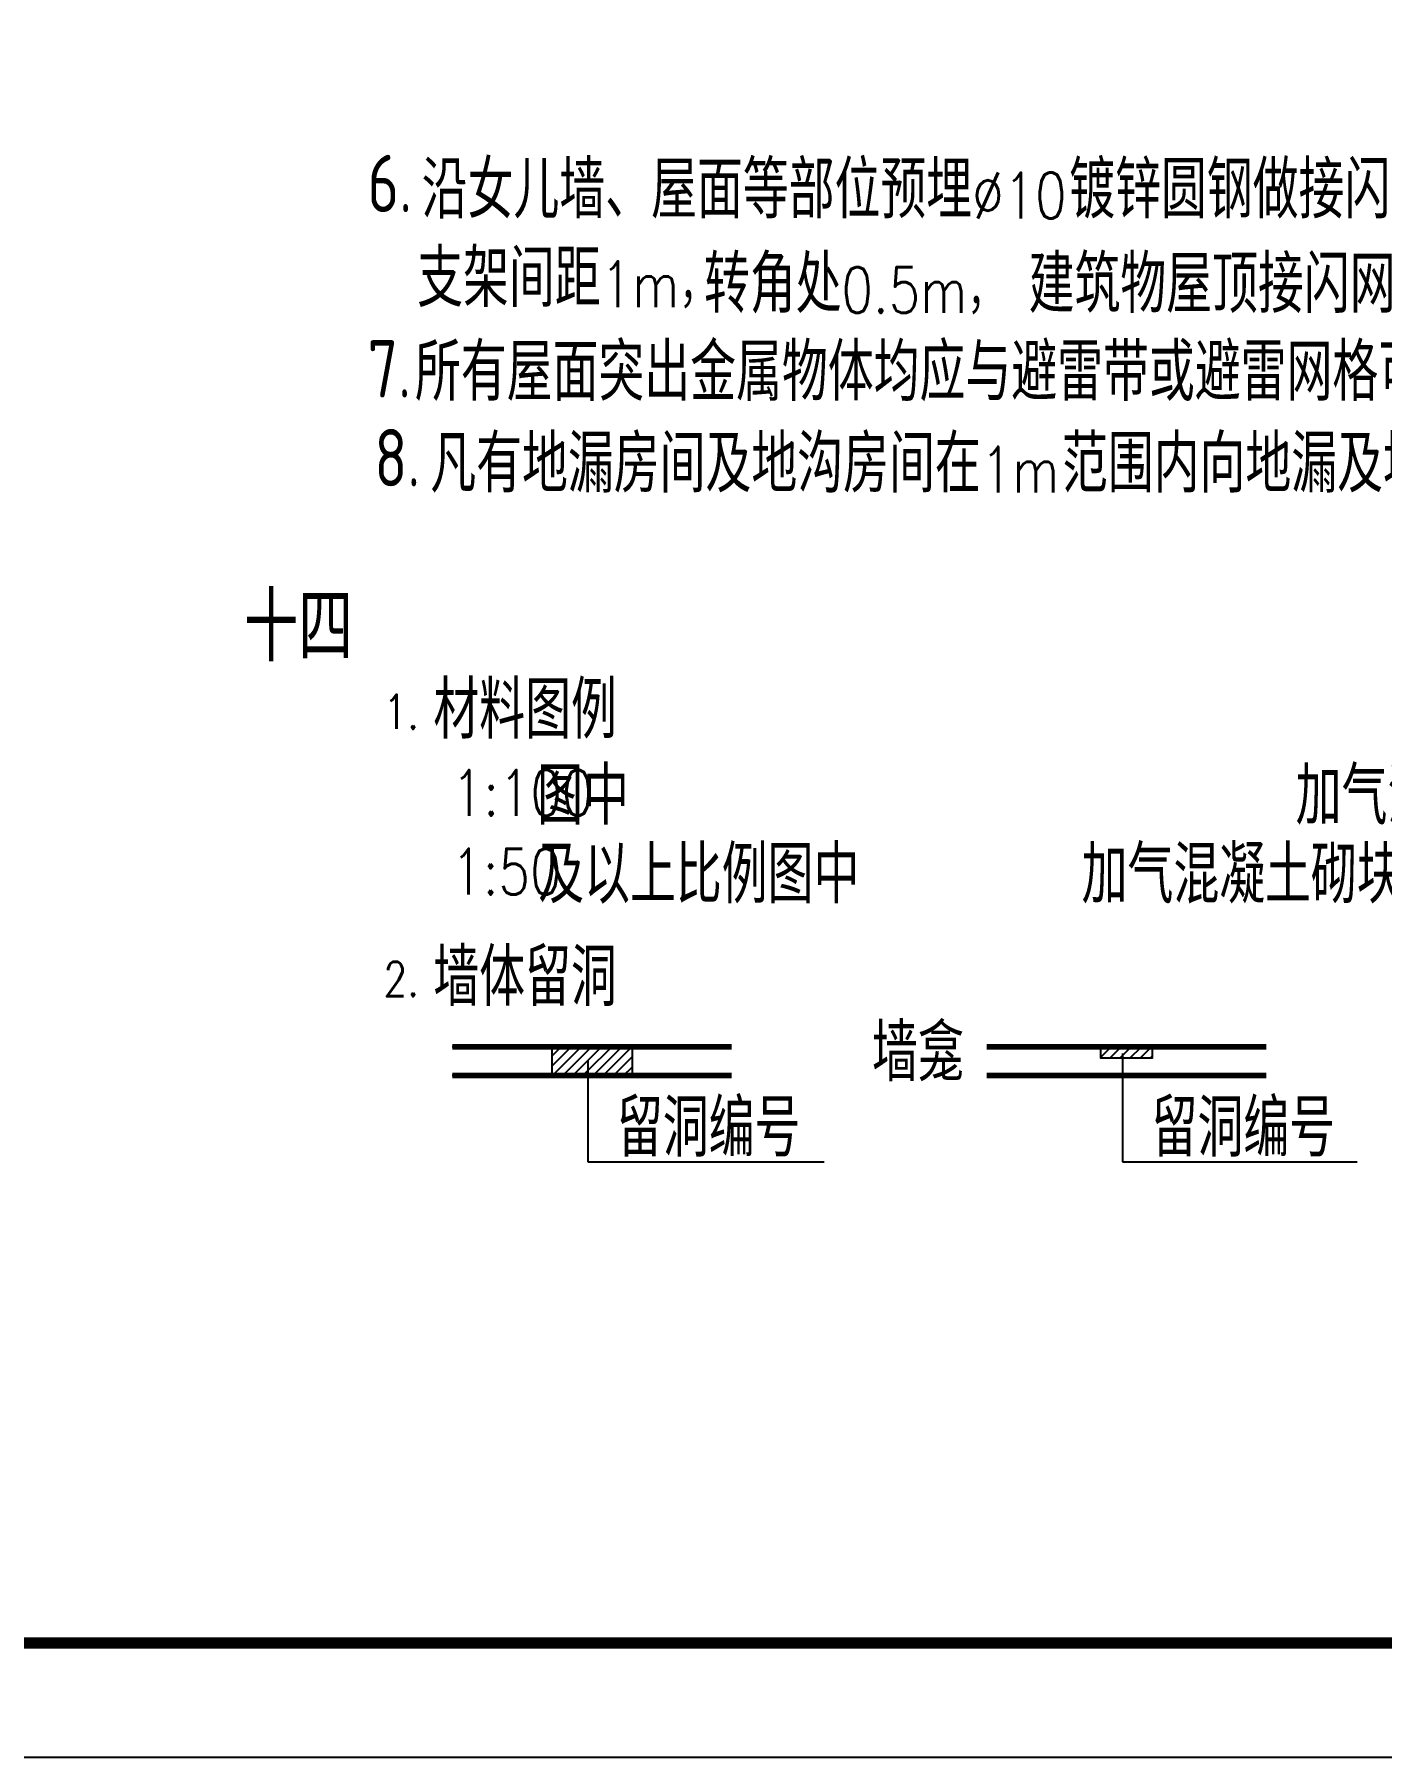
# Model space of a CAD drawing. Extents: x 458975 to 585950, y -118893 to 21149.
# Drawn here: x 503528 to 515274, y -20851 to -5820 of the extents above; entities that cross this region are included whole.
import ezdxf

# ---------------------------------------------------------------- set-up
doc = ezdxf.new("R2010")
doc.units = 0
doc.header["$LTSCALE"] = 1000
doc.header["$MEASUREMENT"] = 0
for name, color, linetype in [('AXIS', 3, 'CONTINUOUS'), ('PUB_TEXT', 7, 'CONTINUOUS'), ('PUB_TITLE', 4, 'CONTINUOUS'), ('PUB_WALL', 255, 'CONTINUOUS'), ('WALL', 151, 'CONTINUOUS'), ('暖通', 52, 'CONTINUOUS'), ('暖通留洞', 6, 'CONTINUOUS'), ('照明', 3, 'CONTINUOUS')]:
    doc.layers.add(name, color=color, linetype=linetype)
doc.styles.add('-HZTXTSIMPLEX', font='SIMPLEX.shx', dxfattribs={"width": 0.8, "bigfont": 'HZTXT.shx'})
doc.styles.add('_HZTXT', font='txt.shx', dxfattribs={"width": 0.8, "bigfont": 'HZTXT.shx'})
doc.styles.add('Hztxt', font='tssdeng.shx', dxfattribs={"width": 0.7, "bigfont": 'hztxt.shx'})

msp = doc.modelspace()

# ---------------------------------------------------------------- hatches: boundary and pattern name
at = {"layer": '暖通留洞'}
h = msp.add_hatch(dxfattribs=at)
h.set_pattern_fill('ANSI31', color=256, scale=500, style=0)
h.set_pattern_definition([(45, (-167563.755, 39907.02), (-44.194174, 44.194174), [])])
h.paths.add_polyline_path([(513275.7, -14751.1), (513275.7, -14651.1), (512825.7, -14651.1), (512825.7, -14751.1)])

# ---------------------------------------------------------------- linework, layer by layer
at = {"layer": 'AXIS'}
for p, q in [((513016, -14708.2), (513016, -15653.4)), ((508311.6, -14901.1), (508350.8, -14861.9)), ((508354, -14773.4), (508354, -15653.4)), ((508354, -15653.4), (510413.3, -15653.4)), ((513016, -15653.4), (515062.9, -15653.4))]:
    msp.add_line(p, q, dxfattribs=at)
at = {"layer": 'PUB_TITLE'}
msp.add_lwpolyline([(458975.5, -20851.1), (458975.5, 21148.9), (533275.5, 21148.9), (533275.5, -20851.1)], close=True, dxfattribs=at)
at = {"layer": 'PUB_TITLE', "const_width": 100}
msp.add_lwpolyline([(461475.5, -19851.1), (532275.5, -19851.1), (532275.5, 20148.9), (461475.5, 20148.9)], close=True, dxfattribs=at)
at = {"layer": 'PUB_WALL'}
for p, q in [((509606.6, -14651.1), (507170.7, -14651.1)), ((514268.6, -14651.1), (511832.7, -14651.1)), ((509606.6, -14901.1), (507170.7, -14901.1)), ((514268.6, -14901.1), (511832.7, -14901.1))]:
    msp.add_line(p, q, dxfattribs=at)
at = {"layer": 'PUB_WALL', "const_width": 50}
for points in [[(507170.7, -14651.1), (509606.6, -14651.1)], [(511832.7, -14651.1), (514268.6, -14651.1)], [(507170.7, -14901.1), (509606.6, -14901.1)], [(511832.7, -14901.1), (514268.6, -14901.1)]]:
    msp.add_lwpolyline(points, dxfattribs=at)
at = {"layer": 'WALL'}
for p, q in [((511832.7, -14651.1), (514268.6, -14651.1)), ((511832.7, -14901.1), (514268.6, -14901.1))]:
    msp.add_line(p, q, dxfattribs=at)
at = {"layer": '暖通'}
msp.add_line((508665.1, -14901.1), (508738.7, -14827.6), dxfattribs=at)
at = {"layer": '暖通留洞'}
for p, q in [((508038.7, -14651.1), (508038.7, -14901.1)), ((508038.7, -14820.5), (508208, -14651.1)), ((508038.7, -14732.1), (508119.6, -14651.1)), ((508046.4, -14901.1), (508296.4, -14651.1)), ((508134.8, -14901.1), (508384.8, -14651.1)), ((508223.2, -14901.1), (508473.2, -14651.1)), ((508350.8, -14861.9), (508561.6, -14651.1)), ((508400, -14901.1), (508650, -14651.1)), ((508488.4, -14901.1), (508738.4, -14651.1)), ((508738.7, -14651.1), (508738.7, -14901.1)), ((508576.8, -14901.1), (508738.7, -14739.2))]:
    msp.add_line(p, q, dxfattribs=at)
at = {"layer": '照明'}
msp.add_lwpolyline([(512825.7, -14651.1), (513275.7, -14651.1), (513275.7, -14751.1), (512825.7, -14751.1)], close=True, dxfattribs=at)

# ---------------------------------------------------------------- texts
at = {"layer": 'PUB_TEXT', "width": 0.8}
for s, height, style, p in [('6.', 500, 'Hztxt', (506432.1, -7369.3)), ('沿女儿墙、屋面等部位预埋', 500, 'Hztxt', (506905, -7424.5)), ('镀锌圆钢做接闪网支架，支架伸出女儿墙', 500, 'Hztxt', (512551.2, -7424.5)), ('%%C10', 400, '-HZTXTSIMPLEX', (511705, -7424.5)), ('支架间距', 500, 'Hztxt', (506865.6, -8197.4)), ('1m，', 400, '-HZTXTSIMPLEX', (508465.6, -8197.4)), ('转角处', 500, 'Hztxt', (509366.2, -8248.6)), ('建筑物屋顶接闪网均采用', 500, 'Hztxt', (512197, -8248.6)), ('0.5m，', 400, '-HZTXTSIMPLEX', (510566.2, -8248.6)), ('7.', 500, 'Hztxt', (506432.2, -8985.9)), ('所有屋面突出金属物体均应与避雷带或避雷网格可靠连接', 500, 'Hztxt', (506846.2, -9015.9)), ('8.', 500, 'Hztxt', (506492, -9761.6)), ('凡有地漏房间及地沟房间在', 500, 'Hztxt', (506979.8, -9815.9)), ('范围内向地漏及地沟找坡，坡度为', 500, 'Hztxt', (512487.5, -9815.9)), ('1m', 400, '-HZTXTSIMPLEX', (511779.8, -9815.9)), ('十四', 593.63, '_HZTXT', (505354.3, -11286.9)), ('材料图例', 500, '_HZTXT', (507006.7, -11962.7)), ('1.', 300, '_HZTXT', (506572.2, -11877.7)), ('图中               加气混凝土砌块墙', 500, '_HZTXT', (507911.8, -12712.7)), ('1:100', 400, '-HZTXTSIMPLEX', (507167.5, -12635.8)), ('1:50', 400, '-HZTXTSIMPLEX', (507163.3, -13322.8)), ('及以上比例图中     加气混凝土砌块墙', 500, '_HZTXT', (507921.4, -13399.7)), ('墙体留洞', 500, '_HZTXT', (507006.7, -14294.8)), ('2.', 300, '_HZTXT', (506572.2, -14209.8)), ('墙龛', 500, '_HZTXT', (510831.8, -14951.4)), ('留洞编号', 500, '_HZTXT', (508607.7, -15609.1)), ('留洞编号', 500, '_HZTXT', (513269.7, -15609.1))]:
    msp.add_text(s, height=height, dxfattribs=dict(at, style=style)).set_placement(p)

doc.saveas('drawing.dxf')
